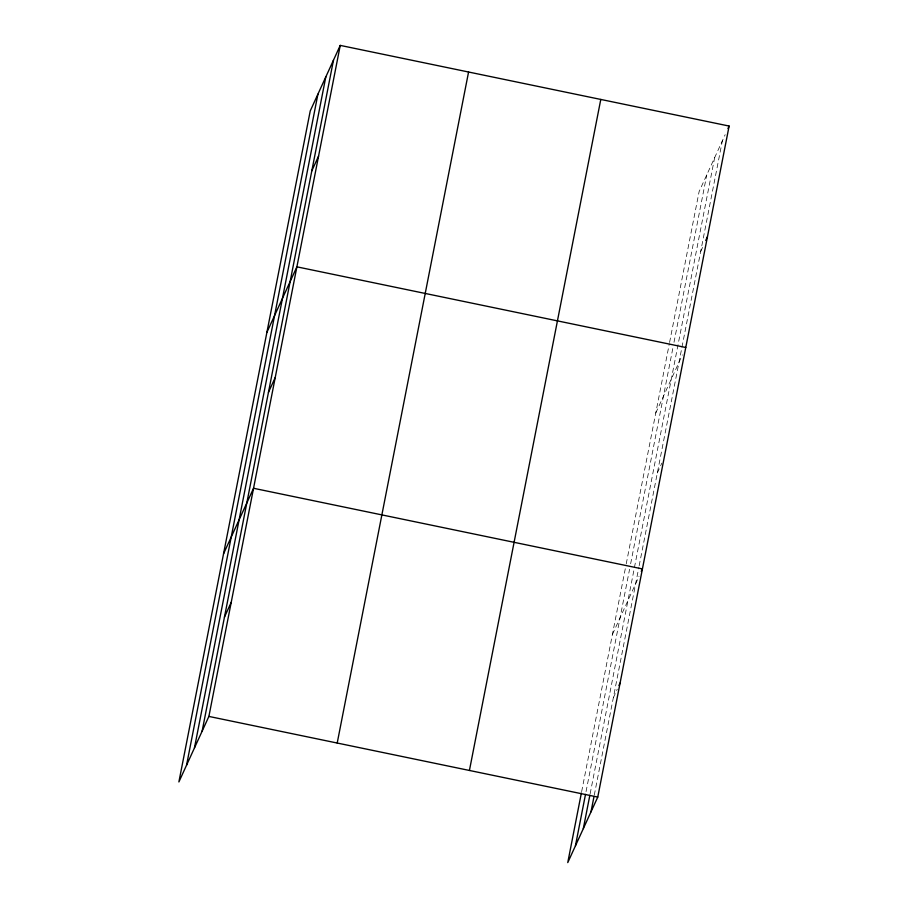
<?xml version="1.0" encoding="UTF-8"?>
<svg xmlns="http://www.w3.org/2000/svg" width="908" height="908" viewBox="0 0 908 908"><rect width="100%" height="100%" fill="white"/><g stroke="black" fill="none" stroke-linecap="round" stroke-linejoin="round"><path stroke-width="0.68" stroke-dasharray="4.54 3.41" d="M581.642 791.651L625.964 565.253M626.236 563.868L669.31 343.814M669.582 342.429L699.115 191.577L725.163 134.679M586.046 791.606L629.573 569.271M630.651 563.732L672.919 347.832M673.997 342.293L706.776 174.835M590.132 793.819L714.675 157.583M594.263 795.17L638.903 567.103M639.175 565.718L722.348 140.831M700.67 251.55L703.496 245.398M655.769 413.015L682.385 354.88M657.324 472.989L661.841 463.137M612.423 634.454L639.039 576.319M613.32 697.787L617.27 689.161"/><path stroke-width="1.36" d="M186.549 765.206L317.914 94.182M194.448 747.954L325.802 76.93M202.121 731.201L333.474 60.178M340.239 45.4L310.241 110.924L178.887 781.947L208.885 716.423L340.239 45.4L729.113 126.053L597.759 797.076L567.761 862.6L581.37 793.047M337.209 743.039L468.573 72.016M469.425 770.461L600.79 99.437M575.422 845.859L585.501 794.386M583.322 828.607L589.86 795.215M590.995 811.854L593.991 796.554M311.796 170.897L318.572 156.119M266.895 332.362L296.893 266.839L685.767 347.492M268.45 392.335L275.226 377.558M223.55 553.801L253.548 488.277L642.421 568.93L641.286 571.393M224.446 617.134L231.211 602.345M727.989 128.516L729.113 126.053M705.743 240.461L707.434 236.772M618.961 685.461L620.085 682.998M208.885 716.423L597.759 797.076"/></g></svg>
